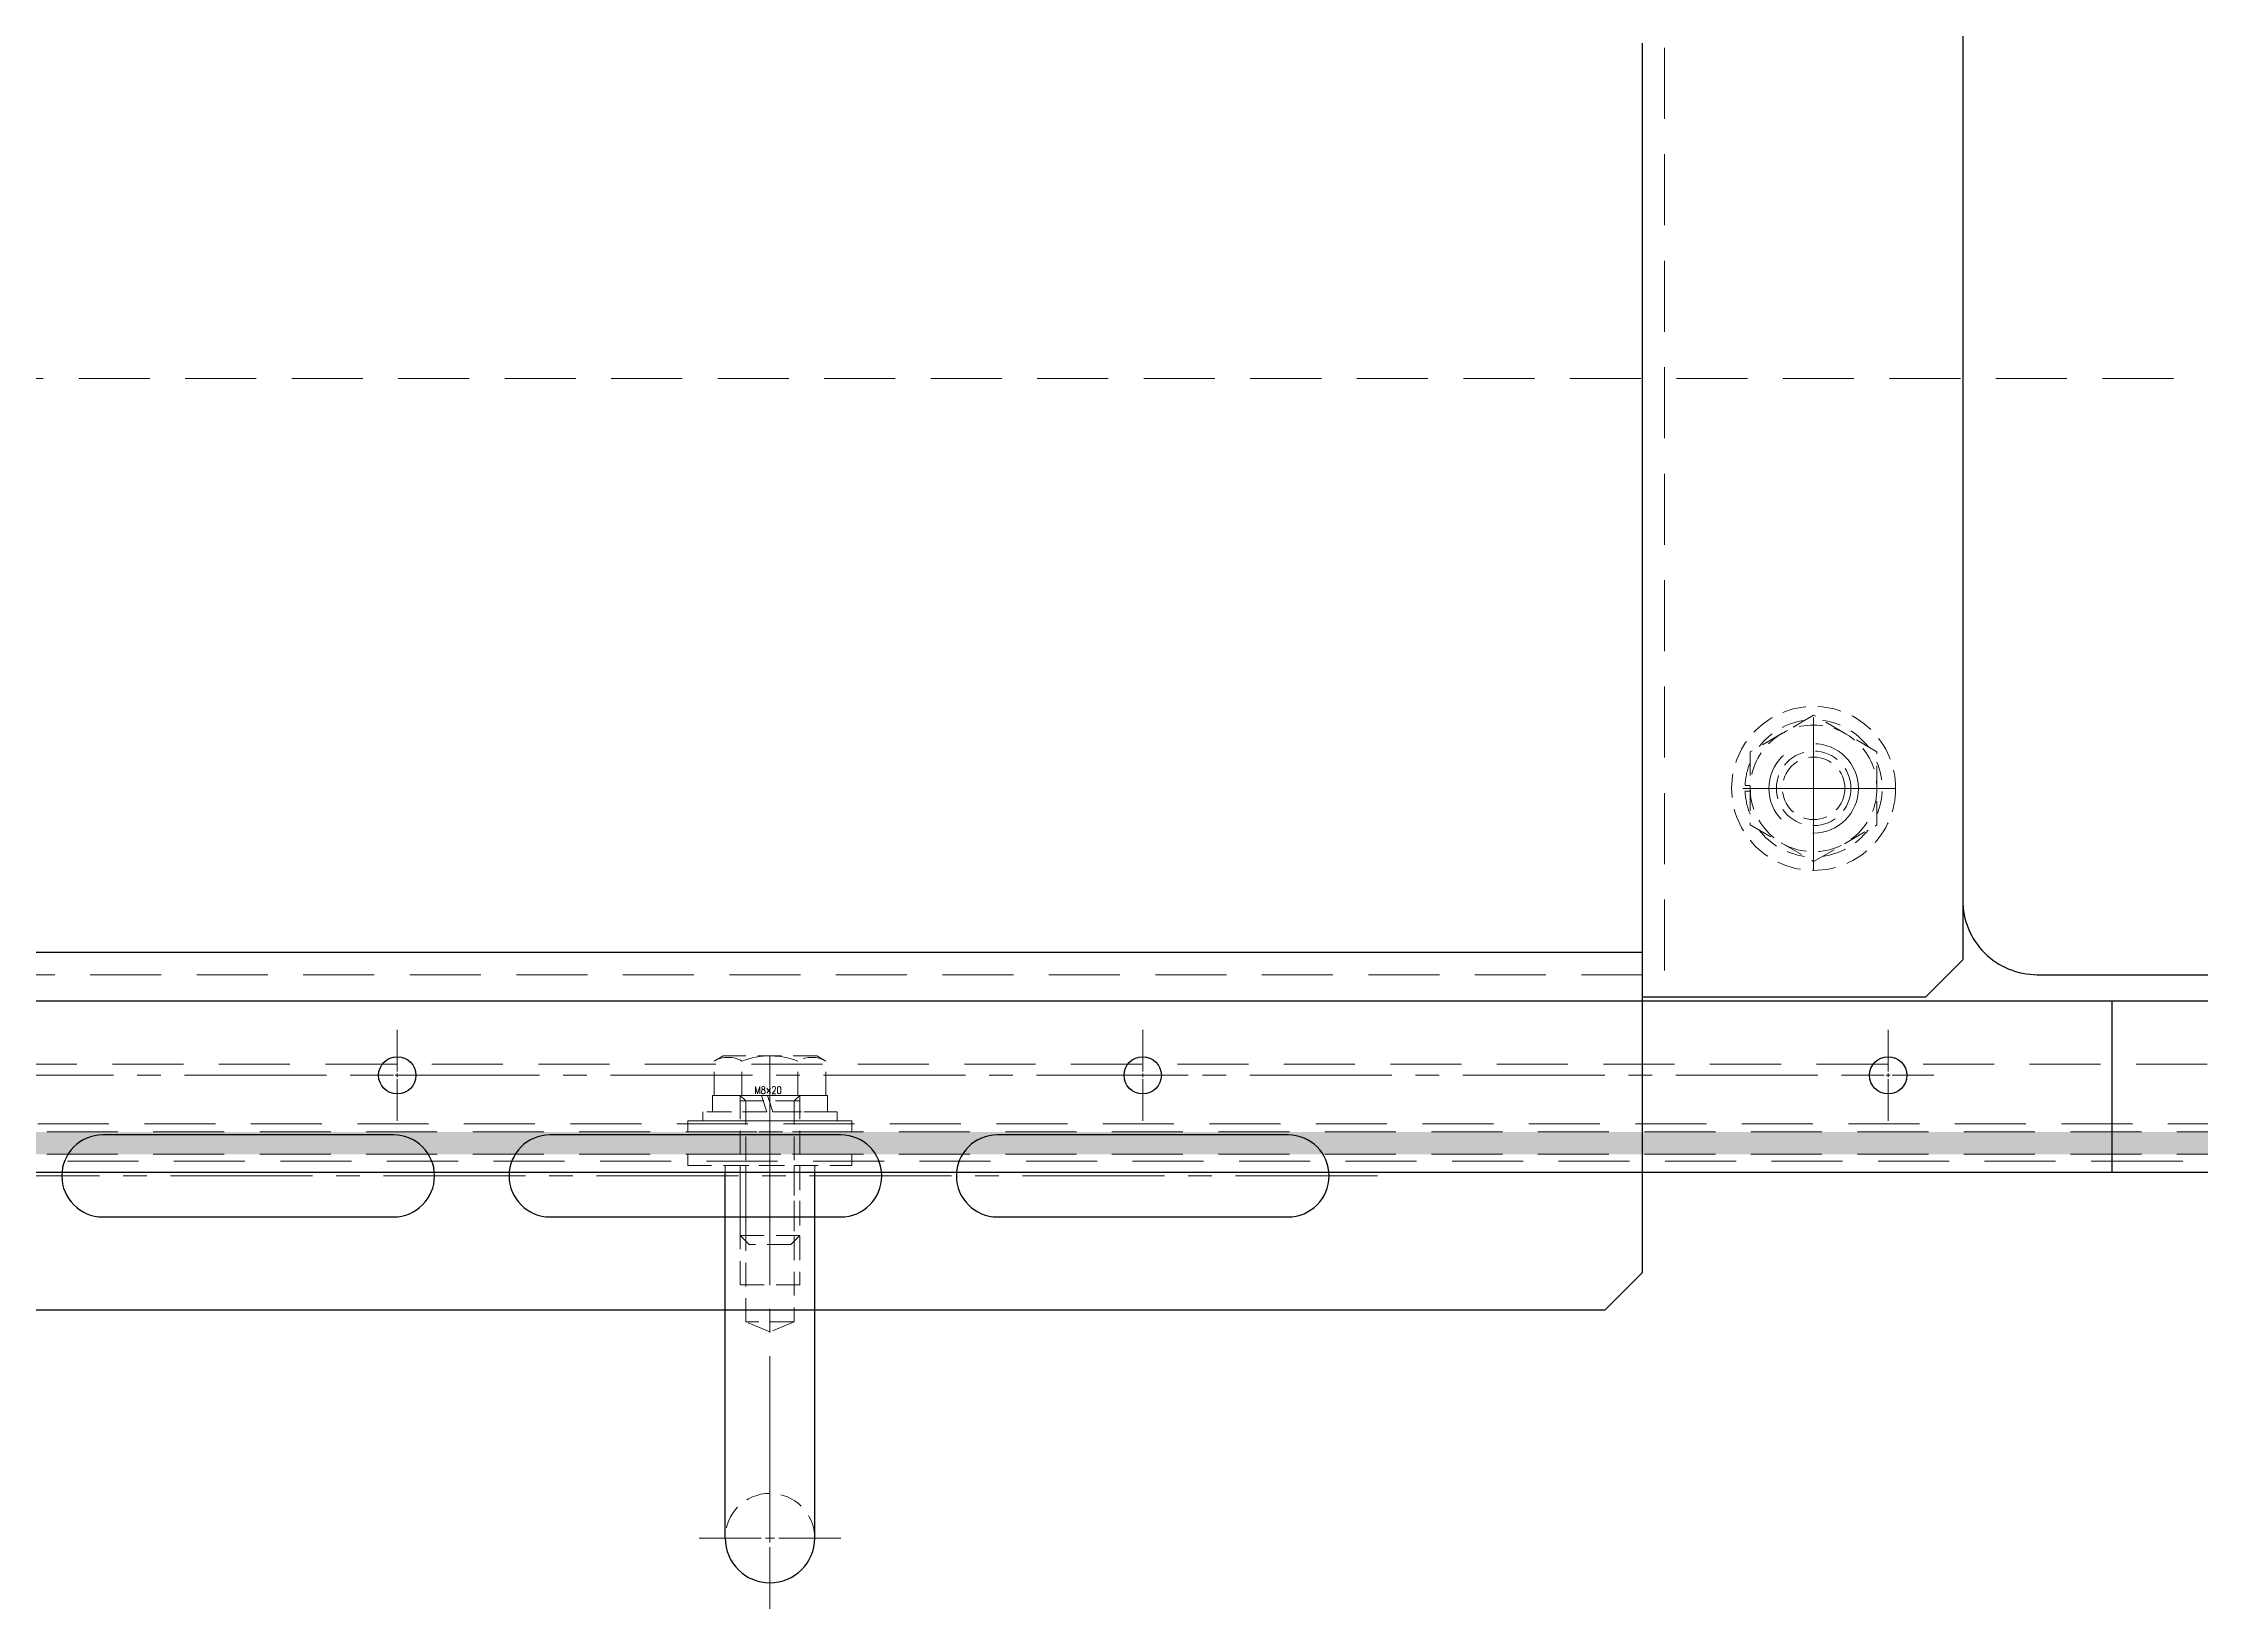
# Model space of a CAD drawing. Header units: millimetres. Extents: x 0 to 51411, y 0 to 16902.
# Drawn here: x 4482 to 4771.4, y 13135.8 to 13345.9 of the extents above; entities that cross this region are included whole.
import ezdxf

# ---------------------------------------------------------------- set-up
doc = ezdxf.new("R2010")
doc.units = ezdxf.units.MM
doc.linetypes.add('CENTER2', pattern=[28.575, 19.05, -3.175, 3.175, -3.175])
doc.linetypes.add('HIDDEN2', pattern=[4.7625, 3.175, -1.5875])
for name, color, linetype, lineweight in [('01_外形線', 7, 'Continuous', 25), ('03_かくれ線', 6, 'HIDDEN2', 13), ('04_中心線', 1, 'CENTER2', 9)]:
    doc.layers.add(name, color=color, linetype=linetype, lineweight=lineweight)
doc.styles.add('寸法用', font='simplex.shx', dxfattribs={"width": 0.8, "bigfont": '@extfont2.shx'})

# ---------------------------------------------------------------- blocks, each defined once
blk = doc.blocks.new('*U1428')
at = {"layer": '04_中心線', "color": 0, "linetype": 'CENTER2', "transparency": 16777216}
for p, q in [((0, 1.2), (0, 9.5)), ((-9.5, 0), (-1.2, 0)), ((1.2, 0), (9.5, 0)), ((0, -9.5), (0, -1.2))]:
    blk.add_line(p, q, dxfattribs=at)
at = {"layer": '04_中心線', "color": 0, "linetype": 'Continuous', "transparency": 16777216}
for p, q in [((-0.6, 0), (0.6, 0)), ((0, -0.6), (0, 0.6))]:
    blk.add_line(p, q, dxfattribs=at)
blk = doc.blocks.new('*U1544')
at = {"layer": '04_中心線', "color": 0, "linetype": 'CENTER2', "transparency": 16777216}
for p, q in [((0, 0.52), (0, 6.11)), ((-6.11, 0), (-0.52, 0)), ((0.52, 0), (6.11, 0)), ((0, -6.11), (0, -0.52))]:
    blk.add_line(p, q, dxfattribs=at)
at = {"layer": '04_中心線', "color": 0, "linetype": 'Continuous', "transparency": 16777216}
for p, q in [((-0.26, 0), (0.26, 0)), ((0, -0.26), (0, 0.26))]:
    blk.add_line(p, q, dxfattribs=at)
blk = doc.blocks.new('*U1546')
at = {"layer": '04_中心線', "color": 0, "linetype": 'CENTER2', "transparency": 16777216}
for p, q in [((0, 0.52), (0, 6.11)), ((-6.11, 0), (-0.52, 0)), ((0.52, 0), (6.11, 0)), ((0, -6.11), (0, -0.52))]:
    blk.add_line(p, q, dxfattribs=at)
at = {"layer": '04_中心線', "color": 0, "linetype": 'Continuous', "transparency": 16777216}
for p, q in [((-0.26, 0), (0.26, 0)), ((0, -0.26), (0, 0.26))]:
    blk.add_line(p, q, dxfattribs=at)
blk = doc.blocks.new('*U1545')
at = {"layer": '04_中心線', "color": 0, "linetype": 'CENTER2', "transparency": 16777216}
for p, q in [((0, 0.52), (0, 6.11)), ((-6.11, 0), (-0.52, 0)), ((0.52, 0), (6.11, 0)), ((0, -6.11), (0, -0.52))]:
    blk.add_line(p, q, dxfattribs=at)
at = {"layer": '04_中心線', "color": 0, "linetype": 'Continuous', "transparency": 16777216}
for p, q in [((-0.26, 0), (0.26, 0)), ((0, -0.26), (0, 0.26))]:
    blk.add_line(p, q, dxfattribs=at)
blk = doc.blocks.new('*U1567')
at = {"layer": '04_中心線', "color": 0, "linetype": 'CENTER2', "transparency": 16777216}
for p, q in [((0, 1.2), (0, 9.5)), ((-9.5, 0), (-1.2, 0)), ((1.2, 0), (9.5, 0)), ((0, -9.5), (0, -1.2))]:
    blk.add_line(p, q, dxfattribs=at)
at = {"layer": '04_中心線', "color": 0, "linetype": 'Continuous', "transparency": 16777216}
for p, q in [((-0.6, 0), (0.6, 0)), ((0, -0.6), (0, 0.6))]:
    blk.add_line(p, q, dxfattribs=at)

msp = doc.modelspace()

# ---------------------------------------------------------------- hatches: boundary and pattern name
at = {"layer": '03_かくれ線', "transparency": 33554495}
h = msp.add_hatch(color=256, dxfattribs=at)
h.dxf.hatch_style = 1
h.paths.add_polyline_path([(5419.467, 13196.814), (5419.467, 13199.814), (3439.467, 13199.814), (3439.467, 13196.814)])

# ---------------------------------------------------------------- linework, layer by layer
at = {"layer": '01_外形線', "transparency": 33554508}
for p, q in [((4739.467, 13768.911), (4739.467, 13222.911)), ((4696.467, 13345.911), (4696.467, 13217.911)), ((3602.467, 13223.912), (4696.467, 13223.911)), ((4696.467, 13223.911), (4696.467, 13180.911)), ((4739.467, 13222.911), (4734.467, 13217.911)), ((4734.467, 13217.911), (4696.467, 13217.911)), ((4696.467, 13180.911), (4691.467, 13175.911)), ((4691.467, 13175.911), (3607.467, 13175.911))]:
    msp.add_line(p, q, dxfattribs=at)
at = {"layer": '01_外形線'}
for p, q in [((4099.467, 13217.41), (4759.467, 13217.41)), ((4759.467, 13217.41), (4759.467, 13194.41)), ((4759.467, 13217.41), (5419.467, 13217.41)), ((4759.467, 13217.41), (4759.467, 13194.41)), ((4099.467, 13194.41), (4759.467, 13194.41)), ((4573.467, 13145.314), (4573.467, 13194.41)), ((4585.467, 13145.314), (4585.467, 13194.41)), ((4759.467, 13194.41), (5419.467, 13194.41))]:
    msp.add_line(p, q, dxfattribs=at)
msp.add_lwpolyline([(4739.467, 13760.909), (4739.467, 13230.911, 0.4142136), (4749.467, 13220.911), (5437.467, 13220.911, 0.4142136), (5447.467, 13230.911), (5447.467, 13760.909, 0.4142136), (5437.467, 13770.909), (4749.467, 13770.909, 0.4142136)], format="xyb", close=True, dxfattribs=at)
at = {"layer": '01_外形線', "transparency": 33554508}
for points in [[(4528.967, 13199.411), (4489.967, 13199.411, 1), (4489.967, 13188.411), (4528.967, 13188.411, 1)], [(4588.967, 13199.411), (4549.967, 13199.411, 1), (4549.967, 13188.411), (4588.967, 13188.411, 1)], [(4648.967, 13199.411), (4609.967, 13199.411, 1), (4609.967, 13188.411), (4648.967, 13188.411, 1)]]:
    msp.add_lwpolyline(points, format="xyb", close=True, dxfattribs=at)
at = {"layer": '01_外形線'}
for centre in [(4529.467, 13207.41), (4629.467, 13207.41), (4729.467, 13207.41)]:
    msp.add_circle(centre, 2.5, dxfattribs=at)
msp.add_arc((4579.467, 13145.314), 6, 180, 0, dxfattribs=at)
at = {"layer": '03_かくれ線', "ltscale": 3, "transparency": 33554508}
for p, q in [((4699.467, 13773.911), (4699.467, 13217.911)), ((4696.467, 13645.912), (4696.467, 13345.911)), ((3602.467, 13220.912), (4696.467, 13220.911))]:
    msp.add_line(p, q, dxfattribs=at)
at = {"layer": '03_かくれ線', "ltscale": 3}
for p, q in [((3429.467, 13300.91), (5429.467, 13300.91)), ((5429.467, 13208.91), (3429.467, 13208.91)), ((5419.467, 13200.91), (3439.467, 13200.91)), ((3439.467, 13199.814), (5419.467, 13199.814)), ((3439.467, 13196.814), (5419.467, 13196.814)), ((4099.467, 13195.91), (4759.467, 13195.91)), ((4759.467, 13195.91), (5419.467, 13195.91))]:
    msp.add_line(p, q, dxfattribs=at)
at = {"layer": '03_かくれ線'}
for p, q in [((4573.467, 13195.314), (4573.467, 13194.41)), ((4573.467, 13195.314), (4585.467, 13195.314)), ((4585.467, 13195.314), (4585.467, 13194.41))]:
    msp.add_line(p, q, dxfattribs=at)
at = {"layer": '03_かくれ線', "transparency": 33554508}
for points in [[(4719.467, 13255.727), (4710.967, 13250.819)], [(4727.967, 13250.819), (4719.467, 13255.727)], [(4710.967, 13250.819), (4710.967, 13241.004)], [(4727.967, 13241.004), (4727.967, 13250.819)], [(4710.967, 13246.287), (4710.275, 13246.287)], [(4710.967, 13245.537), (4710.275, 13245.537)], [(4710.967, 13241.004), (4719.467, 13236.097)], [(4719.467, 13236.097), (4727.967, 13241.004)]]:
    msp.add_lwpolyline(points, dxfattribs=at)
for points in [[(4718.265, 13255.033, 0.1988668), (4712.169, 13251.513)], [(4726.765, 13251.513, 0.1988668), (4720.669, 13255.033)], [(4710.967, 13249.432, 0.0881874), (4710.275, 13246.287)], [(4727.967, 13242.392, 0.1988668), (4727.967, 13249.432)], [(4710.275, 13245.537, 0.0881874), (4710.967, 13242.392)], [(4712.169, 13240.31, 0.1988668), (4718.265, 13236.79)], [(4720.669, 13236.79, 0.1988668), (4726.765, 13240.31)]]:
    msp.add_lwpolyline(points, format="xyb", dxfattribs=at)
at = {"layer": '03_かくれ線'}
for points in [[(4571.961, 13209.318), (4573.167, 13210.014)], [(4571.961, 13204.714), (4571.961, 13209.318)], [(4585.767, 13210.014), (4573.167, 13210.014)], [(4575.714, 13204.714), (4575.714, 13209.318)], [(4583.22, 13204.714), (4583.22, 13209.318)], [(4586.972, 13209.318), (4585.767, 13210.014)], [(4586.972, 13204.714), (4586.972, 13209.318)], [(4578.339, 13204.714), (4571.767, 13204.714)], [(4571.767, 13204.714), (4571.767, 13202.514)], [(4571.961, 13204.714), (4586.972, 13204.714)], [(4586.972, 13204.714), (4571.961, 13204.714)], [(4575.467, 13204.714), (4575.467, 13185.914)], [(4576.217, 13203.964), (4575.467, 13204.714)], [(4579.067, 13202.514), (4578.339, 13204.714)], [(4587.167, 13204.714), (4579.139, 13204.714)], [(4579.867, 13202.514), (4579.139, 13204.714)], [(4582.717, 13203.964), (4583.467, 13204.714)], [(4583.467, 13204.714), (4583.467, 13185.914)], [(4587.167, 13202.514), (4587.167, 13204.714)], [(4579.067, 13202.514), (4571.767, 13202.514)], [(4575.467, 13203.964), (4583.467, 13203.964)], [(4576.217, 13203.964), (4576.217, 13185.164)], [(4587.167, 13202.514), (4579.867, 13202.514)], [(4582.717, 13203.964), (4582.717, 13185.164)], [(4583.467, 13195.314), (4583.467, 13179.314), (4575.467, 13179.314), (4575.467, 13195.314)], [(4582.717, 13195.314), (4582.717, 13174.314), (4576.217, 13174.314), (4576.217, 13195.314)], [(4583.467, 13185.914), (4575.467, 13185.914)], [(4575.467, 13185.914), (4576.667, 13184.714)], [(4582.267, 13184.714), (4576.667, 13184.714)], [(4583.467, 13185.914), (4582.267, 13184.714)], [(4582.717, 13174.314), (4579.467, 13172.968), (4576.217, 13174.314)]]:
    msp.add_lwpolyline(points, dxfattribs=at)
for points in [[(4575.714, 13209.318, 0.2679491), (4571.961, 13209.318)], [(4583.22, 13209.318, 0.1854692), (4575.714, 13209.318)], [(4586.972, 13209.318, 0.2679491), (4583.22, 13209.318)]]:
    msp.add_lwpolyline(points, format="xyb", dxfattribs=at)
for points in [[(4570.467, 13201.314), (4588.467, 13201.314), (4588.467, 13202.514), (4570.467, 13202.514)], [(4590.467, 13201.314), (4568.467, 13201.314), (4568.467, 13199.814), (4590.467, 13199.814)], [(4590.467, 13196.814), (4568.467, 13196.814), (4568.467, 13195.314), (4590.467, 13195.314)]]:
    msp.add_lwpolyline(points, close=True, dxfattribs=at)
at = {"layer": '03_かくれ線', "transparency": 33554508}
for radius in [11, 8.5, 5, 4.188]:
    msp.add_circle((4719.467, 13245.912), radius, dxfattribs=at)
at = {"layer": '03_かくれ線', "ltscale": 3}
msp.add_circle((4719.467, 13245.91), 6, dxfattribs=at)
at = {"layer": '03_かくれ線'}
msp.add_arc((4579.467, 13145.314), 6, 0, 180, dxfattribs=at)
at = {"layer": '04_中心線'}
for p, q in [((4129.467, 13207.41), (4729.467, 13207.41)), ((4579.467, 13198.314), (4579.467, 13145.314))]:
    msp.add_line(p, q, dxfattribs=at)
at = {"layer": '04_中心線', "transparency": 33554508}
msp.add_line((4660.982, 13193.911), (3637.952, 13193.911), dxfattribs=at)
for points in [[(4719.467, 13234.912), (4719.467, 13256.912)], [(4730.467, 13245.912), (4708.467, 13245.912)]]:
    msp.add_lwpolyline(points, dxfattribs=at)
at = {"layer": '04_中心線'}
msp.add_lwpolyline([(4579.467, 13210.014), (4579.467, 13184.714)], dxfattribs=at)

# ---------------------------------------------------------------- block references
at = {"layer": '04_中心線', "linetype": 'CENTER2', "rotation": 270}
for name, p in [('*U1428', (4719.467, 13245.91)), ('*U1567', (4579.467, 13145.314))]:
    msp.add_blockref(name, p, dxfattribs=at)
at = {"layer": '04_中心線', "linetype": 'CENTER2'}
for name, p in [('*U1544', (4529.467, 13207.41)), ('*U1546', (4629.467, 13207.41)), ('*U1545', (4729.467, 13207.41))]:
    msp.add_blockref(name, p, dxfattribs=at)

# ---------------------------------------------------------------- texts
at = {"layer": '03_かくれ線', "style": '寸法用', "width": 0.8}
msp.add_text('M8×20', height=1, dxfattribs=at).set_placement((4577.404, 13204.914))

doc.saveas('drawing.dxf')
